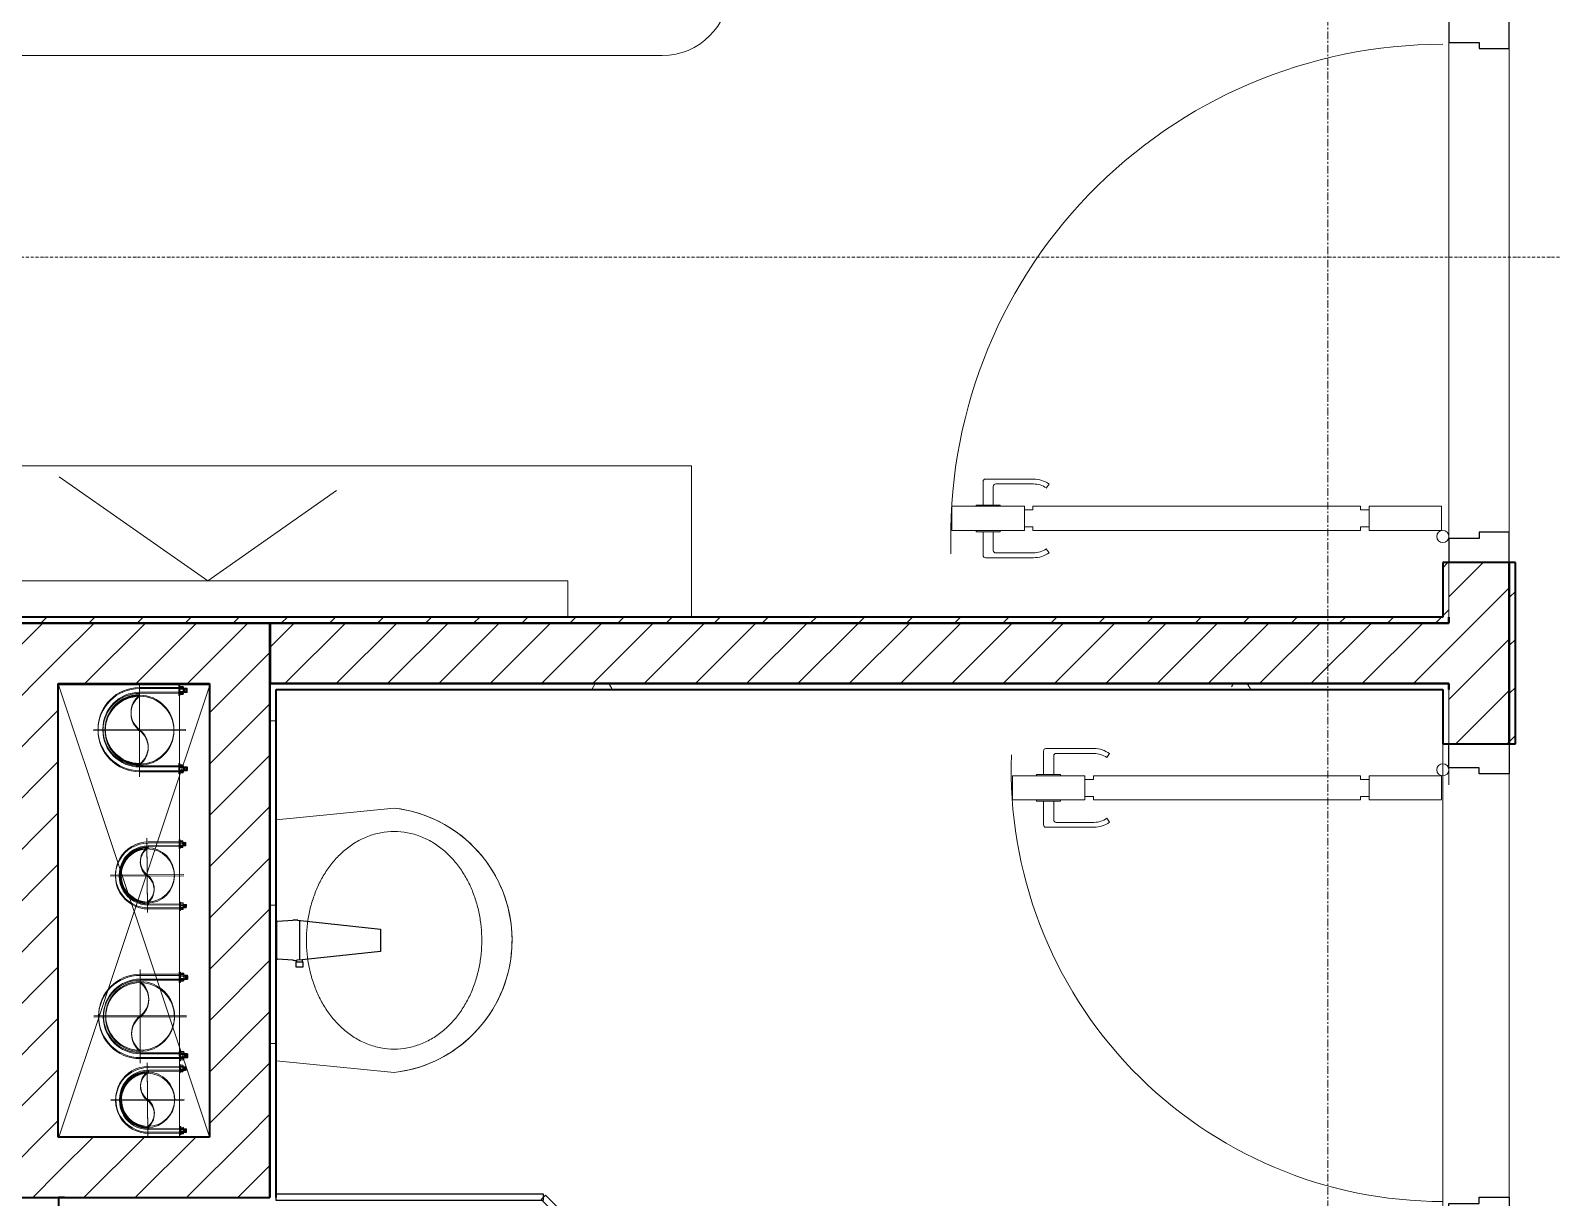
# Model space of a CAD drawing. Header units: millimetres. Extents: x 42313 to 135642, y -5392 to 75500.
# Drawn here: x 75650 to 78166, y 65887 to 67817 of the extents above; entities that cross this region are included whole.
import ezdxf

# ---------------------------------------------------------------- set-up
doc = ezdxf.new("R2010")
doc.units = ezdxf.units.MM
for name, pattern in [('Dash Dot 3_16_', [7.9375, 4.7625, -1.5875, 0, -1.5875]), ('Grid Line', [22.225, 12.7, -3.175, 3.175, -3.175]), ('IMPORT-CENTER _3_', [10.16, 6.35, -1.27, 1.27, -1.27])]:
    doc.linetypes.add(name, pattern=pattern)
for name, color, linetype, lineweight in [('0-2', 90, 'Continuous', 5), ('0-3', 7, 'Continuous', 18), ('A-DETL-GENF-4', 7, 'Continuous', 18), ('A-DOOR', 31, 'Continuous', 18), ('A-DOOR-1', 7, 'Continuous', 18), ('A-DOOR-2', 90, 'Continuous', 25), ('A-FLOR-3', 7, 'Continuous', 18), ('A-GLAZ-CURT', 52, 'Continuous', 18), ('A-GLAZ-CURT-1', 90, 'Continuous', 25), ('A-WALL-1', 113, 'Continuous', 35), ('A-WALL-2', 250, 'Continuous', 35), ('A-WALL-3', 7, 'Continuous', 18), ('A-WALL-PATT-1', 7, 'Continuous', 18), ('A-WALL-PATT-2', 111, 'Continuous', 18), ('A-WALL-PATT-3', 9, 'Continuous', 18), ('G-ANNO-SYMB-1', 111, 'Dash Dot 3_16_', 18), ('G-IMPT', 8, 'Continuous', 18), ('G-IMPT-3', 8, 'IMPORT-CENTER _3_', 18), ('I-FURN', 30, 'Continuous', 18), ('I-FURN-1', 253, 'Continuous', 18), ('I-WALL-1', 250, 'Continuous', 35), ('I-WALL-2', 7, 'Continuous', 18), ('M-EQPM', 50, 'Continuous', 18), ('P-SANR-FIXT', 6, 'Continuous', 18), ('P-SANR-FIXT-1', 253, 'Continuous', 18), ('P-SANR-FIXT-2', 221, 'Continuous', 25), ('S-GRID-1', 1, 'Grid Line', 9)]:
    doc.layers.add(name, color=color, linetype=linetype, lineweight=lineweight)
pattern_1 = [(45, (0, 0), (-42.426407, 42.426407), [])]
pattern_2 = [(45, (0, 0), (-39.774756, 39.774756), [])]
pattern_3 = [(0, (0, 0), (304.8, 76.2), [25.146, -203.454, 25.146, -203.454, -1219.2]), (0, (0, 0), (304.8, 76.2), [-457.2, 25.146, -432.054, 25.146, -203.454, -533.4]), (0, (0, 0), (304.8, 76.2), [-1143, 25.146, -127.254, 25.146, -355.854]), (120, (114.3, 38.1), (-218.391136, 225.86454), [25.146, -203.454, 25.146, -203.454, -1219.2]), (120, (114.3, 38.1), (-218.391136, 225.86454), [-457.2, 25.146, -432.054, 25.146, -203.454, -533.4]), (120, (114.3, 38.1), (-218.391136, 225.86454), [-1143, 25.146, -127.254, 25.146, -355.854]), (240, (152.4, 190.5), (-86.408864, -302.06454), [25.146, -203.454, 25.146, -203.454, -1219.2]), (240, (152.4, 190.5), (-86.408864, -302.06454), [-457.2, 25.146, -432.054, 25.146, -203.454, -533.4]), (240, (152.4, 190.5), (-86.408864, -302.06454), [-1143, 25.146, -127.254, 25.146, -355.854])]
pattern_4 = [(45, (28943.264, 0), (-42.426407, 42.426407), [])]

# ---------------------------------------------------------------- blocks, each defined once
blk = doc.blocks.new('DOOR_CW_01 CANH MO-PANEL KINH - DIW_01-900x2200-CỬA GỖ VÂN LAMINATE-553393-TKCS_RAMP DỐC 1 - MẶT BẰNG TẦNG 1')
at = {"layer": 'A-DETL-GENF-4'}
for p, q in [((-397, 872), (-357, 872)), ((-397, 752), (-397, 872)), ((-357, 872), (-357, 752)), ((-399, 831.8), (-397, 831.8)), ((-399, 792.2), (-399, 831.8)), ((-397, 792.2), (-397, 831.8)), ((-357, 792.2), (-357, 831.8)), ((-355, 831.8), (-357, 831.8)), ((-355, 792.2), (-355, 831.8)), ((-442, 737), (-442, 816.5)), ((-399, 820.5), (-438, 820.5)), ((-355, 820.5), (-316, 820.5)), ((-312, 737), (-312, 816.5)), ((-434, 799.5), (-434, 737)), ((-399, 803.5), (-430, 803.5)), ((-397, 792.2), (-399, 792.2)), ((-357, 792.2), (-355, 792.2)), ((-355, 803.5), (-324, 803.5)), ((-320, 799.5), (-320, 737)), ((-357, 752), (-397, 752)), ((-397, 738), (-391, 738)), ((-397, 738), (-397, 196)), ((-363, 752), (-391, 752)), ((-391, 752), (-391, 738)), ((-363, 738), (-363, 752)), ((-357, 738), (-363, 738)), ((-357, 196), (-357, 738)), ((-433.9, 711.2), (-427.3, 715.8)), ((-320.1, 711.2), (-326.7, 715.8)), ((-397, 196), (-391, 196)), ((-357, 182), (-397, 182)), ((-397, 182), (-397, 62)), ((-391, 196), (-391, 182)), ((-391, 182), (-363, 182)), ((-357, 196), (-363, 196)), ((-363, 182), (-363, 196)), ((-357, 62), (-357, 182)), ((-397, 62), (-357, 62))]:
    blk.add_line(p, q, dxfattribs=at)
blk.add_circle((-407, 60), 10, dxfattribs=at)
for centre, radius, start, end in [((-407, 60), 814, 360, 92), ((-438, 816.5), 4, 90, 180), ((-316, 816.5), 4, 0, 90), ((-430, 799.5), 4, 90, 180), ((-324, 799.5), 4, 360, 90), ((-397, 737), 45, 180, 215), ((-397, 737), 37, 180, 215), ((-357, 737), 37, 325, 0), ((-357, 737), 45, 325, 0)]:
    blk.add_arc(centre, radius, start, end, dxfattribs=at)
at = {"layer": 'A-DOOR-1'}
blk.add_line((-407, 50), (-382, 50), dxfattribs=at)
at = {"layer": 'A-DOOR-2'}
for p, q in [((-410, 50), (-450, 50)), ((-450, 50), (-450, -50)), ((-410, 0), (-410, 50)), ((450, 50), (410, 50)), ((410, 50), (410, 0)), ((450, -50), (450, 50)), ((-400, 0), (-410, 0)), ((-400, -50), (-400, 0)), ((410, 0), (400, 0)), ((400, 0), (400, -50)), ((-450, -50), (-400, -50)), ((400, -50), (450, -50))]:
    blk.add_line(p, q, dxfattribs=at)
blk = doc.blocks.new('DOOR_CW_01 CANH MO-PANEL KINH - DIG_02-800x2200-CỬA NHÔM KÍNH-401063-TKCS_RAMP DỐC 1 - MẶT BẰNG TẦNG 1')
at = {"layer": 'A-DETL-GENF-4'}
for p, q in [((-347, -182), (-347, -62)), ((-347, -62), (-307, -62)), ((-307, -62), (-307, -182)), ((-307, -182), (-347, -182)), ((-347, -196), (-341, -196)), ((-347, -638), (-347, -196)), ((-341, -196), (-341, -182)), ((-341, -182), (-313, -182)), ((-313, -182), (-313, -196)), ((-307, -196), (-313, -196)), ((-307, -196), (-307, -638)), ((-383.9, -611.2), (-377.3, -615.8)), ((-270.1, -611.2), (-276.7, -615.8)), ((-392, -637), (-392, -716.5)), ((-384, -699.5), (-384, -637)), ((-347, -638), (-341, -638)), ((-307, -652), (-347, -652)), ((-347, -652), (-347, -772)), ((-341, -652), (-341, -638)), ((-313, -652), (-341, -652)), ((-307, -638), (-313, -638)), ((-313, -638), (-313, -652)), ((-307, -772), (-307, -652)), ((-270, -699.5), (-270, -637)), ((-262, -637), (-262, -716.5)), ((-349, -703.5), (-380, -703.5)), ((-349, -692.2), (-349, -731.8)), ((-347, -692.2), (-349, -692.2)), ((-347, -692.2), (-347, -731.8)), ((-307, -692.2), (-307, -731.8)), ((-307, -692.2), (-305, -692.2)), ((-305, -692.2), (-305, -731.8)), ((-305, -703.5), (-274, -703.5)), ((-349, -720.5), (-388, -720.5)), ((-305, -720.5), (-266, -720.5)), ((-349, -731.8), (-347, -731.8)), ((-305, -731.8), (-307, -731.8)), ((-347, -772), (-307, -772))]:
    blk.add_line(p, q, dxfattribs=at)
blk.add_circle((-357, -60), 10, dxfattribs=at)
for centre, radius, start, end in [((-357, -60), 714, 268, 0), ((-347, -637), 45, 145, 180), ((-347, -637), 37, 145, 180), ((-307, -637), 37, 0, 35), ((-307, -637), 45, 360, 35), ((-380, -699.5), 4, 180, 270), ((-274, -699.5), 4, 270, 0), ((-388, -716.5), 4, 180, 270), ((-266, -716.5), 4, 270, 0)]:
    blk.add_arc(centre, radius, start, end, dxfattribs=at)
at = {"layer": 'A-DOOR-1'}
blk.add_line((-357, -50), (-332, -50), dxfattribs=at)
at = {"layer": 'A-DOOR-2'}
for p, q in [((-400, -50), (-400, 50)), ((-400, 50), (-350, 50)), ((-350, 50), (-350, 0)), ((350, 0), (350, 50)), ((350, 50), (400, 50)), ((400, 50), (400, -50)), ((-360, 0), (-360, -50)), ((-350, 0), (-360, 0)), ((360, 0), (350, 0)), ((360, -50), (360, 0)), ((-360, -50), (-400, -50)), ((400, -50), (360, -50))]:
    blk.add_line(p, q, dxfattribs=at)
blk = doc.blocks.new('GIUONG NGU-2TAB-1600x2000 - GIUONG NGU-2TAB-1600x2000-851491-TKCS_RAMP DỐC 1 - MẶT BẰNG TẦNG 1')
at = {"layer": 'I-FURN-1'}
for p, q in [((569.6, 2050), (1997.1, 2050)), ((1997.1, 2050), (569.6, 2050))]:
    blk.add_line(p, q, dxfattribs=at)
blk.add_arc((569.6, 1938.9), 111.1, 90, 180, dxfattribs=at)
blk.add_arc((569.6, 1938.9), 111.1, 90, 180, dxfattribs=at)
blk = doc.blocks.new('bonruatreo - Chậu rửa-V21-TKCS_RAMP DỐC 1 - MẶT BẰNG TẦNG 1')
at = {"layer": 'P-SANR-FIXT-1'}
for p, q in [((-199.4, -9.6), (-218.6, -205)), ((218.6, -205), (199.4, -9.6))]:
    blk.add_line(p, q, dxfattribs=at)
at = {"layer": 'P-SANR-FIXT-1', "flags": 128}
blk.add_lwpolyline([(218.6, -205), (217.4, -213.7), (215.9, -222.4), (214, -231), (211.8, -239.5), (209.3, -247.9), (206.4, -256.2), (203.2, -264.4), (199.6, -272.5), (195.8, -280.4), (191.6, -288.1), (187.1, -295.7), (182.3, -303.1), (177.3, -310.3), (171.9, -317.3), (166.3, -324.1), (160.4, -330.6), (154.2, -336.9), (147.8, -342.9), (141.2, -348.7), (134.3, -354.2), (127.3, -359.4), (120, -364.4), (112.5, -369), (104.9, -373.4), (97.1, -377.4), (89.1, -381.2), (81, -384.6), (72.7, -387.6), (64.4, -390.4), (55.9, -392.8), (47.3, -394.8), (38.7, -396.6), (30, -397.9), (21.3, -399), (12.5, -399.6), (3.7, -400), (-5.1, -399.9), (-13.9, -399.6), (-22.6, -398.8), (-31.4, -397.8), (-40.1, -396.3), (-48.7, -394.5), (-57.2, -392.4), (-65.7, -390), (-74, -387.2), (-82.2, -384.1), (-90.3, -380.6), (-98.3, -376.8), (-106.1, -372.7), (-113.7, -368.3), (-121.1, -363.6), (-128.4, -358.7), (-135.4, -353.4), (-142.2, -347.8), (-148.8, -342), (-155.2, -335.9), (-161.3, -329.6), (-167.2, -323), (-172.8, -316.2), (-178.1, -309.2), (-183.1, -302), (-187.8, -294.6), (-192.2, -287), (-196.4, -279.2), (-200.2, -271.3), (-203.7, -263.2), (-206.8, -255), (-209.7, -246.6), (-212.2, -238.2), (-214.3, -229.7), (-216.1, -221.1), (-217.6, -212.4), (-218.6, -205)], dxfattribs=at)
at = {"layer": 'P-SANR-FIXT-1'}
blk.add_arc((0, -180), 220, 186.525, 353.475, dxfattribs=at)
for points in [[(-180, -205), (-180, -197.6), (-178.6, -182.7), (-172.4, -161.2), (-162.5, -141.1), (-149.4, -123), (-133.8, -107), (-116.1, -93.4), (-96.9, -82.1), (-76.5, -73.2), (-55.2, -66.5), (-33.3, -62.1), (-11.2, -59.9), (11.1, -59.9), (33.3, -62.1), (55.2, -66.5), (76.5, -73.2), (96.9, -82.1), (116.1, -93.4), (133.8, -107.1), (149.5, -123), (162.5, -141.2), (172.4, -161.2), (178.6, -182.7), (180, -197.6), (180, -205)], [(180, -205), (180, -212.4), (178.6, -227.3), (172.4, -248.8), (162.5, -268.8), (149.5, -287), (133.8, -302.9), (116.1, -316.6), (96.9, -327.9), (76.5, -336.8), (55.2, -343.5), (33.3, -347.9), (11.1, -350.1), (-11.2, -350.1), (-33.3, -347.9), (-55.2, -343.5), (-76.5, -336.8), (-96.9, -327.9), (-116.1, -316.6), (-133.8, -303), (-149.4, -287), (-162.5, -268.9), (-172.4, -248.8), (-178.6, -227.3), (-180, -212.4), (-180, -205)]]:
    blk.add_open_spline(points, degree=3, dxfattribs=at)
at = {"layer": 'P-SANR-FIXT-2'}
for p, q in [((-33, -37.3), (-31.4, -12.2)), ((-30.2, -11), (30.2, -11)), ((31.4, -12.2), (33, -37.3)), ((-44.7, -42.8), (-35.6, -42.8)), ((-44.7, -54.2), (-44.7, -42.8)), ((-35.6, -42.8), (-35.6, -44.2)), ((-35.6, -44.2), (-33.1, -44.2)), ((-35.6, -44.2), (-35.6, -52.9)), ((-32.2, -52.9), (-33.1, -44.2)), ((32.7, -48.5), (-32.7, -48.5)), ((33, -45.4), (18.5, -182.5)), ((-35.6, -54.2), (-44.7, -54.2)), ((-35.6, -52.9), (-35.6, -54.2)), ((-32.2, -52.9), (-35.6, -52.9)), ((-18.5, -182.5), (-32.2, -52.9)), ((18.5, -182.5), (-18.5, -182.5))]:
    blk.add_line(p, q, dxfattribs=at)
for centre, radius, start, end in [((-30.1, -12.3), 1.3, 91.2278, 176.4003), ((30.1, -12.3), 1.3, 3.5997, 88.7722), ((5.5, -41.4), 38.7, 173.966, 184.1457), ((-5.5, -41.4), 38.7, 353.966, 6.034)]:
    blk.add_arc(centre, radius, start, end, dxfattribs=at)
blk = doc.blocks.new('System Panel - Glazed-580253-TKCS_RAMP DỐC 1 - MẶT BẰNG TẦNG 1')
at = {"layer": 'A-GLAZ-CURT-1'}
for p, q in [((352.2, 5), (-352.2, 5)), ((-352.2, 5), (-352.2, -5)), ((352.2, -5), (352.2, 5)), ((-352.2, -5), (352.2, -5))]:
    blk.add_line(p, q, dxfattribs=at)
blk = doc.blocks.new('System Panel - Glazed-918428-TKCS_RAMP DỐC 1 - MẶT BẰNG TẦNG 1')
at = {"layer": 'A-GLAZ-CURT-1'}
for p, q in [((221.2, 5), (-221.2, 5)), ((-221.2, 5), (-221.2, -5)), ((221.2, -5), (221.2, 5)), ((-221.2, -5), (221.2, -5))]:
    blk.add_line(p, q, dxfattribs=at)
blk = doc.blocks.new('RES_BAN AN - RES_BAN AN-850636-TKCS_RAMP DỐC 1 - MẶT BẰNG TẦNG 1')
at = {"layer": 'I-FURN-1'}
for p, q in [((0, 250), (1600, 250)), ((0, 0), (0, 250)), ((1600, 250), (1600, 0))]:
    blk.add_line(p, q, dxfattribs=at)
blk = doc.blocks.new('KE TIVI-2 - KE TIVI-2-850637-TKCS_RAMP DỐC 1 - MẶT BẰNG TẦNG 1')
at = {"layer": 'I-FURN-1'}
for p, q in [((0, 60), (-245.7, 232.1)), ((213, 209.1), (0, 60)), ((-595.6, 60), (595.6, 60)), ((-595.6, 0), (-595.6, 60)), ((595.6, 60), (595.6, 0))]:
    blk.add_line(p, q, dxfattribs=at)
blk = doc.blocks.new('NCV_TKTC_TANG 1_rvt-2-TKCS_RAMP DỐC 1 - MẶT BẰNG TẦNG 1')
at = {"layer": 'A-WALL-PATT-1'}
h = blk.add_hatch(dxfattribs=at)
h.set_pattern_fill('FP_5', color=256, style=0, pattern_type=2)
h.set_pattern_definition(pattern_2)
h.paths.add_polyline_path([(49052.6, 66846.9), (49052.6, 66937), (49042.6, 66937), (49042.6, 66846.9)])
h.paths.add_polyline_path([(49042.6, 67837), (49052.6, 67837), (49052.6, 68737), (49042.6, 68737), (49042.6, 68630.2)])
h.paths.add_polyline_path([(49052.6, 69637), (49052.6, 69761.9), (49042.6, 69761.9), (49042.6, 69637)])
h = blk.add_hatch(dxfattribs=at)
h.set_pattern_fill('FP_5', color=256, style=0, pattern_type=2)
h.set_pattern_definition(pattern_2)
h.paths.add_polyline_path([(49162.6, 64836.9), (49162.6, 65837.4), (49152.6, 65837.4), (49152.6, 64836.9)])
h.paths.add_polyline_path([(49162.6, 66637.4), (49162.6, 66937), (49152.6, 66937), (49152.6, 66637.4)])
h.paths.add_polyline_path([(49152.6, 67837), (49162.6, 67837), (49162.6, 68137), (49152.6, 68136.9)])
h = blk.add_hatch(dxfattribs=at)
h.set_pattern_fill('FP_5', color=256, style=0, pattern_type=2)
h.set_pattern_definition(pattern_2)
h.paths.add_polyline_path([(44652.6, 66836.9), (44752.6, 66836.9), (44752.6, 66846.9), (44652.6, 66846.9), (44652.6, 66843.3)])
h.paths.add_polyline_path([(45552.6, 66836.9), (49052.6, 66836.9), (49052.6, 66846.9), (45552.6, 66846.9), (45552.6, 66843.3)])
at = {"layer": 'A-WALL-PATT-3'}
h = blk.add_hatch(dxfattribs=at)
h.set_pattern_fill('FP_1', color=256, style=0, pattern_type=2)
h.set_pattern_definition(pattern_1)
h.paths.add_polyline_path([(49052.6, 64936.9), (49052.6, 65036.9), (49152.6, 65036.9), (49152.6, 65837.4), (49052.6, 65837.4), (49052.6, 64936.9)])
h.paths.add_polyline_path([(49052.6, 66637.4), (49152.6, 66637.4), (49152.6, 66937), (49052.6, 66937), (49052.6, 66726.9)])
h.paths.add_polyline_path([(49052.6, 67837), (49152.6, 67837), (49152.6, 68136.9), (49052.6, 68136.9)])
h.paths.add_polyline_path([(49075.2, 68336.9), (49152.6, 68336.9), (49152.6, 68737), (49052.6, 68737), (49052.6, 68336.9)])
h.paths.add_polyline_path([(49075.2, 69637), (49152.6, 69637), (49152.6, 69836.9), (49052.6, 69836.9), (49052.6, 69637)])
h = blk.add_hatch(dxfattribs=at)
h.set_pattern_fill('FP_1', color=256, style=0, pattern_type=2)
h.set_pattern_definition(pattern_1)
h.paths.add_polyline_path([(49052.6, 66736.9), (49052.6, 66836.9), (47103, 66836.9), (47103, 66736.9), (47793.9, 66736.9)])
h = blk.add_hatch(dxfattribs=at)
h.set_pattern_fill('FP_6', color=256, style=0, pattern_type=2)
h.set_pattern_definition(pattern_3)
h.paths.add_polyline_path([(47102.6, 66726.9), (49052.6, 66726.9), (49052.6, 66736.9), (47102.6, 66736.9)])
h = blk.add_hatch(dxfattribs=at)
h.set_pattern_fill('FP_6', color=256, style=0, pattern_type=2)
h.set_pattern_definition(pattern_3)
h.paths.add_polyline_path([(47102.6, 65886.9), (47112.6, 65886.9), (47112.6, 66726.9), (47102.6, 66726.9), (47102.6, 65949.9)])
h = blk.add_hatch(dxfattribs=at)
h.set_pattern_fill('FP_6', color=256, style=0, pattern_type=2)
h.set_pattern_definition(pattern_3)
h.paths.add_polyline_path([(49042.6, 64936.9), (49052.6, 64936.9), (49052.6, 65837.4), (49042.6, 65837.4), (49042.6, 64946.9)])
h.paths.add_polyline_path([(49042.6, 66637.4), (49052.6, 66637.4), (49052.6, 66726.9), (49042.6, 66726.9)])
h = blk.add_hatch(dxfattribs=at)
h.set_pattern_fill('FP_6', color=256, style=0, pattern_type=2)
h.set_pattern_definition(pattern_3)
h.paths.add_polyline_path([(46752.6, 64946.9), (46762.6, 64946.9), (46762.6, 65378.9), (46755, 65378.3), (46755, 65374.4), (46752.6, 65374.4), (46752.6, 65036.9)])
h.paths.add_polyline_path([(46762.6, 65395.9), (46762.6, 65886.9), (46752.6, 65886.9), (46752.8, 65400.4), (46755, 65400.4), (46755, 65395.9), (46757.4, 65395.9)])
at = {"layer": 'A-FLOR-3'}
for p, q in [((49052.6, 66977), (49052.6, 67797)), ((49152.6, 67787), (49152.6, 66987)), ((49152.6, 66587.4), (49152.6, 65887.4))]:
    blk.add_line(p, q, dxfattribs=at)
at = {"layer": 'A-WALL-2'}
for p, q in [((49152.6, 66937), (49052.6, 66937)), ((49152.6, 66637.4), (49152.6, 66937)), ((49052.6, 66836.9), (47103, 66836.9)), ((47103, 66836.9), (47103, 66736.9)), ((49052.6, 66846.9), (49052.6, 66836.9)), ((47103, 66736.9), (49052.6, 66736.9)), ((49052.6, 66736.9), (49052.6, 66726.9)), ((49052.6, 66637.4), (49152.6, 66637.4))]:
    blk.add_line(p, q, dxfattribs=at)
at = {"layer": 'A-WALL-3'}
for p, q in [((49052.6, 66977), (49052.6, 67797)), ((49152.6, 67787), (49152.6, 66987)), ((49052.6, 66937), (49052.6, 66846.9)), ((49052.6, 66846.9), (49052.6, 66937)), ((49052.6, 66726.9), (49052.6, 66637.4)), ((49052.6, 66637.4), (49052.6, 66726.9)), ((49152.6, 66587.4), (49152.6, 65887.4))]:
    blk.add_line(p, q, dxfattribs=at)
at = {"layer": 'I-WALL-1'}
for p, q in [((49042.6, 66937), (49042.6, 66846.9)), ((49052.6, 66937), (49042.6, 66937)), ((49162.6, 66937), (49152.6, 66937)), ((49152.6, 66937), (49152.6, 66637.4)), ((49162.6, 66637.4), (49162.6, 66937)), ((49042.6, 66846.9), (45552.6, 66846.9)), ((46653, 66836.9), (49052.6, 66836.9)), ((49052.6, 66836.9), (49052.6, 66846.9)), ((49052.6, 66736.9), (47102.6, 66736.9)), ((47102.6, 66736.9), (47102.6, 66726.9)), ((49052.6, 66726.9), (49052.6, 66736.9)), ((47102.6, 66726.9), (47102.6, 65886.9)), ((47112.6, 66726.9), (49042.6, 66726.9)), ((47112.6, 65886.9), (47112.6, 66726.9)), ((49042.6, 66726.9), (49042.6, 66637.4)), ((49042.6, 66637.4), (49052.6, 66637.4)), ((49152.6, 66637.4), (49162.6, 66637.4)), ((46762.6, 65886.9), (46752.6, 65886.9)), ((46752.6, 65886.9), (46752.6, 65400.4))]:
    blk.add_line(p, q, dxfattribs=at)
at = {"layer": 'I-WALL-2'}
blk.add_line((49042.6, 65837.4), (49042.6, 66637.4), dxfattribs=at)
at = {"layer": 'A-DOOR'}
for name, p, rotation in [('DOOR_CW_01 CANH MO-PANEL KINH - DIW_01-900x2200-CỬA GỖ VÂN LAMINATE-553393-TKCS_RAMP DỐC 1 - MẶT BẰNG TẦNG 1', (49102.6, 67387), 90.00000000000092), ('DOOR_CW_01 CANH MO-PANEL KINH - DIG_02-800x2200-CỬA NHÔM KÍNH-401063-TKCS_RAMP DỐC 1 - MẶT BẰNG TẦNG 1', (49102.6, 66237.4), 270.0000000000009)]:
    blk.add_blockref(name, p, dxfattribs=dict(at, rotation=rotation))
at = {"layer": 'A-GLAZ-CURT'}
for name, p, rotation in [('System Panel - Glazed-918428-TKCS_RAMP DỐC 1 - MẶT BẰNG TẦNG 1', (47333.7, 65887.4), 180), ('System Panel - Glazed-580253-TKCS_RAMP DỐC 1 - MẶT BẰNG TẦNG 1', (47803.9, 65638.3), 135.0000000000004)]:
    blk.add_blockref(name, p, dxfattribs=dict(at, rotation=rotation))
at = {"layer": 'I-FURN', "rotation": 180}
blk.add_blockref('GIUONG NGU-2TAB-1600x2000 - GIUONG NGU-2TAB-1600x2000-851491-TKCS_RAMP DỐC 1 - MẶT BẰNG TẦNG 1', (48320.9, 69825.3), dxfattribs=at)
at = {"layer": 'I-FURN'}
for name, p in [('RES_BAN AN - RES_BAN AN-850636-TKCS_RAMP DỐC 1 - MẶT BẰNG TẦNG 1', (46199.6, 66846.9)), ('KE TIVI-2 - KE TIVI-2-850637-TKCS_RAMP DỐC 1 - MẶT BẰNG TẦNG 1', (46999.6, 66846.9))]:
    blk.add_blockref(name, p, dxfattribs=at)
at = {"layer": 'P-SANR-FIXT', "rotation": 90.00000000000044}
blk.add_blockref('bonruatreo - Chậu rửa-V21-TKCS_RAMP DỐC 1 - MẶT BẰNG TẦNG 1', (47103, 66312.4), dxfattribs=at)
blk = doc.blocks.new('TKTC_XREF_251221_MB TANG 1 - TKTC_XREF_260130_MB TANG 1_dwg_CUM U_DN100-4202115-TKCS_RAMP DỐC 1 - MẶT BẰNG TẦNG 1')
at = {"layer": 'G-IMPT'}
blk.add_hatch(color=256, dxfattribs=at).paths.add_polyline_path([(0, -61), (0, -57), (14.8, -55.1), (28.5, -49.4), (40.3, -40.3), (49.4, -28.5), (55.1, -14.8), (57, 0), (53.7, 18), (49.4, 28.5), (40.3, 40.3), (28.5, 49.4), (14.8, 55.1), (0, 57), (0, 61), (15.8, 58.9), (30.5, 52.8), (43.1, 43.1), (52.8, 30.5), (58.9, 15.8), (61, 0), (58.9, -15.8), (52.8, -30.5), (43.1, -43.1), (30.5, -52.8), (15.8, -58.9)])
for p, q in [((-79.1, 66.6), (-79.1, 63.4)), ((-76.6, 66.6), (-76.6, 63.4)), ((-74.6, 66.6), (-74.6, 63.4)), ((-72.7, 69.3), (-72.7, 60.7)), ((-66.9, 67.9), (-71.7, 67.9)), ((-65, 69), (0, 69)), ((-66.9, 62.1), (-71.7, 62.1)), ((-79.1, -63.4), (-79.1, -66.6)), ((-76.6, -63.4), (-76.6, -66.6)), ((-74.6, -63.4), (-74.6, -66.6)), ((-72.7, -60.7), (-72.7, -69.3)), ((-66.9, -62.1), (-71.7, -62.1)), ((-66.9, -67.9), (-71.7, -67.9)), ((-65, -69), (0, -69))]:
    blk.add_line(p, q, dxfattribs=at)
at = {"layer": 'G-IMPT', "flags": 128}
for points in [[(-72.7, 67.6), (-78.1, 67.6), (-78.1, 62.4), (-72.7, 62.4)], [(-71.7, 59.2), (-66.9, 59.2), (-66.9, 70.8), (-71.7, 70.8)], [(-66.9, 70.8), (-66.9, 72.7), (-65, 72.7), (-65, 57.3), (-66.9, 57.3), (-66.9, 59.2)], [(-65, 61), (0, 61), (0, 57)], [(-72.7, -62.4), (-78.1, -62.4), (-78.1, -67.6), (-72.7, -67.6)], [(-71.7, -70.8), (-66.9, -70.8), (-66.9, -59.2), (-71.7, -59.2)], [(-66.9, -59.2), (-66.9, -57.3), (-65, -57.3), (-65, -72.7), (-66.9, -72.7), (-66.9, -70.8)], [(-65, -61), (0, -61), (0, -57)]]:
    blk.add_lwpolyline(points, dxfattribs=at)
at = {"layer": 'G-IMPT'}
for centre, radius, start, end in [((-78.1, 66.6), 0.96, 90, 180), ((-71.1, 69.3), 1.56, 112.6199, 247.3801), ((-67.9, 65), 4.8, 143.1301, 216.8699), ((0, 0), 69, 270, 90), ((-78.1, 63.4), 0.96, 180, 270), ((-71.1, 60.7), 1.56, 112.6199, 247.3801), ((0, 0), 61, 270, 90), ((0, 0), 57, 270, 90), ((-78.1, -63.4), 0.96, 90, 180), ((-71.1, -60.7), 1.56, 112.6199, 247.3801), ((-67.9, -65), 4.8, 143.1301, 216.8699), ((-78.1, -66.6), 0.96, 180, 270), ((-71.1, -69.3), 1.56, 112.6199, 247.3801)]:
    blk.add_arc(centre, radius, start, end, dxfattribs=at)
blk = doc.blocks.new('TKTC_XREF_251221_MB TANG 1 - TKTC_XREF_260130_MB TANG 1_dwg_$cc-4202117-TKCS_RAMP DỐC 1 - MẶT BẰNG TẦNG 1')
at = {"layer": 'G-IMPT'}
blk.add_circle((0, 0), 0.5, dxfattribs=at)
for centre, radius, start, end in [((0, 0), 0.5, 90, 270), ((0.188, 0.25), 0.313, 126.8699, 233.1301), ((-0.188, -0.25), 0.313, 306.8699, 53.1301)]:
    blk.add_arc(centre, radius, start, end, dxfattribs=at)
at = {"layer": 'G-IMPT-3'}
for p, q in [((0, -0.673), (0, 0.673)), ((-0.673, 0), (0.673, 0))]:
    blk.add_line(p, q, dxfattribs=at)
blk = doc.blocks.new('TKTC_XREF_251221_MB TANG 1 - TKTC_XREF_260130_MB TANG 1_dwg_$cc-4202111-TKCS_RAMP DỐC 1 - MẶT BẰNG TẦNG 1')
at = {"layer": 'G-IMPT'}
blk.add_circle((0, 0), 0.5, dxfattribs=at)
for centre, radius, start, end in [((0, 0), 0.5, 90, 270), ((0.188, 0.25), 0.313, 126.8699, 233.1301), ((-0.188, -0.25), 0.313, 306.8699, 53.1301)]:
    blk.add_arc(centre, radius, start, end, dxfattribs=at)
at = {"layer": 'G-IMPT-3'}
for p, q in [((0, -0.673), (0, 0.673)), ((-0.673, 0), (0.673, 0))]:
    blk.add_line(p, q, dxfattribs=at)
blk = doc.blocks.new('TKTC_XREF_251221_MB TANG 1 - TKTC_XREF_260130_MB TANG 1_dwg_CUM U_DN100-4202112-TKCS_RAMP DỐC 1 - MẶT BẰNG TẦNG 1')
at = {"layer": 'G-IMPT'}
blk.add_hatch(color=256, dxfattribs=at).paths.add_polyline_path([(0, 61), (0, 57), (14.8, 55.1), (28.5, 49.4), (40.3, 40.3), (49.4, 28.5), (55.4, 12.3), (57, 0), (55.1, -14.8), (49.4, -28.5), (40.3, -40.3), (28.5, -49.4), (14.8, -55.1), (0, -57), (0, -61), (15.8, -58.9), (30.5, -52.8), (43.1, -43.1), (52.8, -30.5), (58.9, -15.8), (61, 0), (58.9, 15.8), (52.8, 30.5), (43.1, 43.1), (30.5, 52.8), (15.8, 58.9)])
for p, q in [((-79.1, 66.6), (-79.1, 63.4)), ((-76.6, 66.6), (-76.6, 63.4)), ((-74.6, 66.6), (-74.6, 63.4)), ((-72.7, 69.3), (-72.7, 60.7)), ((-66.9, 67.9), (-71.7, 67.9)), ((-66.9, 62.1), (-71.7, 62.1)), ((-65, 69), (0, 69)), ((-79.1, -63.4), (-79.1, -66.6)), ((-76.6, -63.4), (-76.6, -66.6)), ((-74.6, -63.4), (-74.6, -66.6)), ((-72.7, -60.7), (-72.7, -69.3)), ((-66.9, -62.1), (-71.7, -62.1)), ((-66.9, -67.9), (-71.7, -67.9)), ((-65, -69), (0, -69))]:
    blk.add_line(p, q, dxfattribs=at)
at = {"layer": 'G-IMPT', "flags": 128}
for points in [[(-72.7, 67.6), (-78.1, 67.6), (-78.1, 62.4), (-72.7, 62.4)], [(-71.7, 59.2), (-66.9, 59.2), (-66.9, 70.8), (-71.7, 70.8)], [(-66.9, 70.8), (-66.9, 72.7), (-65, 72.7), (-65, 57.3), (-66.9, 57.3), (-66.9, 59.2)], [(-65, 61), (0, 61), (0, 57)], [(-72.7, -62.4), (-78.1, -62.4), (-78.1, -67.6), (-72.7, -67.6)], [(-71.7, -70.8), (-66.9, -70.8), (-66.9, -59.2), (-71.7, -59.2)], [(-66.9, -59.2), (-66.9, -57.3), (-65, -57.3), (-65, -72.7), (-66.9, -72.7), (-66.9, -70.8)], [(-65, -61), (0, -61), (0, -57)]]:
    blk.add_lwpolyline(points, dxfattribs=at)
at = {"layer": 'G-IMPT'}
for centre, radius, start, end in [((-78.1, 66.6), 0.96, 90, 180), ((-78.1, 63.4), 0.96, 180, 270), ((-71.1, 69.3), 1.56, 112.6199, 247.3801), ((-67.9, 65), 4.8, 143.1301, 216.8699), ((-71.1, 60.7), 1.56, 112.6199, 247.3801), ((0, 0), 69, 270, 90), ((0, 0), 61, 270, 90), ((0, 0), 57, 270, 90), ((-78.1, -63.4), 0.96, 90, 180), ((-78.1, -66.6), 0.96, 180, 270), ((-71.1, -60.7), 1.56, 112.6199, 247.3801), ((-67.9, -65), 4.8, 143.1301, 216.8699), ((-71.1, -69.3), 1.56, 112.6199, 247.3801)]:
    blk.add_arc(centre, radius, start, end, dxfattribs=at)
blk = doc.blocks.new('TKTC_XREF_251221_MB TANG 1 - TKTC_XREF_260130_MB TANG 1_dwg_$cc-4202114-TKCS_RAMP DỐC 1 - MẶT BẰNG TẦNG 1')
at = {"layer": 'G-IMPT'}
blk.add_circle((0, 0), 0.5, dxfattribs=at)
for centre, radius, start, end in [((0, 0), 0.5, 90, 270), ((0.188, 0.25), 0.313, 126.8699, 233.1301), ((-0.188, -0.25), 0.313, 306.8699, 53.1301)]:
    blk.add_arc(centre, radius, start, end, dxfattribs=at)
at = {"layer": 'G-IMPT-3'}
for p, q in [((0, -0.673), (0, 0.673)), ((-0.673, 0), (0.673, 0))]:
    blk.add_line(p, q, dxfattribs=at)
blk = doc.blocks.new('TKTC_XREF_251221_MB TANG 1 - TKTC_XREF_260130_MB TANG 1_dwg_$cc-4202118-TKCS_RAMP DỐC 1 - MẶT BẰNG TẦNG 1')
at = {"layer": 'G-IMPT'}
blk.add_circle((0, 0), 0.5, dxfattribs=at)
for centre, radius, start, end in [((0, 0), 0.5, 90, 270), ((0.188, 0.25), 0.313, 126.8699, 233.1301), ((-0.188, -0.25), 0.313, 306.8699, 53.1301)]:
    blk.add_arc(centre, radius, start, end, dxfattribs=at)
at = {"layer": 'G-IMPT-3'}
for p, q in [((0, -0.673), (0, 0.673)), ((-0.673, 0), (0.673, 0))]:
    blk.add_line(p, q, dxfattribs=at)
blk = doc.blocks.new('TKTC_XREF_251221_MB TANG 1 - TKTC_XREF_260130_MB TANG 1_dwg_$cc-V35-TKCS_RAMP DỐC 1 - MẶT BẰNG TẦNG 1')
at = {"layer": 'G-IMPT'}
blk.add_circle((0, 0), 0.5, dxfattribs=at)
for centre, radius, start, end in [((0, 0), 0.5, 90, 270), ((0.188, 0.25), 0.313, 126.8699, 233.1301), ((-0.188, -0.25), 0.313, 306.8699, 53.1301)]:
    blk.add_arc(centre, radius, start, end, dxfattribs=at)
at = {"layer": 'G-IMPT-3'}
for p, q in [((0, -0.673), (0, 0.67)), ((-0.673, 0), (0.673, 0))]:
    blk.add_line(p, q, dxfattribs=at)
blk = doc.blocks.new('TKTC_XREF_251221_MB TANG 1 - TKTC_XREF_260130_MB TANG 1_dwg-4202109-TKCS_RAMP DỐC 1 - MẶT BẰNG TẦNG 1')
at = {"layer": 'G-IMPT'}
blk.add_line((-156149.5, -334609.6), (-156149.5, -335359.1), dxfattribs=at)
at = {"layer": 'G-IMPT', "flags": 128}
for points in [[(-156149.1, -335359), (-156198.7, -335358.8), (-156198.7, -334609.7)], [(-156198.7, -335359.7), (-156198.7, -334610.3), (-156149.6, -334610.6), (-156149.6, -335359.7)]]:
    blk.add_lwpolyline(points, dxfattribs=at)
for name, p, xscale, yscale, zscale, rotation in [('TKTC_XREF_251221_MB TANG 1 - TKTC_XREF_260130_MB TANG 1_dwg_$cc-4202114-TKCS_RAMP DỐC 1 - MẶT BẰNG TẦNG 1', (-156264.6, -334687.6), 113.7150000000092, 113.7150000000092, 113.7150000000092, 0.04476088158440977), ('TKTC_XREF_251221_MB TANG 1 - TKTC_XREF_260130_MB TANG 1_dwg_$cc-V35-TKCS_RAMP DỐC 1 - MẶT BẰNG TẦNG 1', (-156264.6, -334685.9), 113.7150000000092, 113.7150000000092, 113.7150000000092, 0.04476088158440977), ('TKTC_XREF_251221_MB TANG 1 - TKTC_XREF_260130_MB TANG 1_dwg_CUM U_DN100-4202112-TKCS_RAMP DỐC 1 - MẶT BẰNG TẦNG 1', (-156264.6, -334686.7), 0.9975000000000005, 0.9975000000000005, 0.9975000000000005, 180.0467435561312), ('TKTC_XREF_251221_MB TANG 1 - TKTC_XREF_260130_MB TANG 1_dwg_CUM U_DN100-4202112-TKCS_RAMP DỐC 1 - MẶT BẰNG TẦNG 1', (-156264.6, -334685), 0.9974999999999987, 0.9974999999999987, 0.9974999999999987, 180.0467435561312), ('TKTC_XREF_251221_MB TANG 1 - TKTC_XREF_260130_MB TANG 1_dwg_$cc-4202118-TKCS_RAMP DỐC 1 - MẶT BẰNG TẦNG 1', (-156252.1, -334927.9), 90.0000000000512, 90.0000000000512, 90.0000000000512, 0.419778997776333), ('TKTC_XREF_251221_MB TANG 1 - TKTC_XREF_260130_MB TANG 1_dwg_$cc-4202118-TKCS_RAMP DỐC 1 - MẶT BẰNG TẦNG 1', (-156252, -334926.1), 90.0000000000512, 90.0000000000512, 90.0000000000512, 0.419778997776333), ('TKTC_XREF_251221_MB TANG 1 - TKTC_XREF_260130_MB TANG 1_dwg_CUM U_DN100-4202112-TKCS_RAMP DỐC 1 - MẶT BẰNG TẦNG 1', (-156263.8, -335161.1), 0.9974999999999966, 0.9974999999999966, 0.9974999999999966, 180.0467435564899), ('TKTC_XREF_251221_MB TANG 1 - TKTC_XREF_260130_MB TANG 1_dwg_CUM U_DN100-4202112-TKCS_RAMP DỐC 1 - MẶT BẰNG TẦNG 1', (-156263.7, -335159.3), 0.9974999999999966, 0.9974999999999966, 0.9974999999999966, 180.0467435564899), ('TKTC_XREF_251221_MB TANG 1 - TKTC_XREF_260130_MB TANG 1_dwg_$cc-4202117-TKCS_RAMP DỐC 1 - MẶT BẰNG TẦNG 1', (-156251.7, -335299), 90.0000000000512, 90.0000000000512, 90.0000000000512, 0.419778997776333), ('TKTC_XREF_251221_MB TANG 1 - TKTC_XREF_260130_MB TANG 1_dwg_$cc-4202117-TKCS_RAMP DỐC 1 - MẶT BẰNG TẦNG 1', (-156251.6, -335297.2), 90.0000000000512, 90.0000000000512, 90.0000000000512, 0.419778997776333)]:
    blk.add_blockref(name, p, dxfattribs=dict(xscale=xscale, yscale=yscale, zscale=zscale, rotation=rotation))
at = {"extrusion": (0, 0, -1)}
for name, p, xscale, yscale, zscale, rotation in [('TKTC_XREF_251221_MB TANG 1 - TKTC_XREF_260130_MB TANG 1_dwg_CUM U_DN100-4202115-TKCS_RAMP DỐC 1 - MẶT BẰNG TẦNG 1', (156250.2, -334927.9), 0.7894736842105242, 0.7894736842105242, -0.7894736842105241, 359.5802210006287), ('TKTC_XREF_251221_MB TANG 1 - TKTC_XREF_260130_MB TANG 1_dwg_CUM U_DN100-4202115-TKCS_RAMP DỐC 1 - MẶT BẰNG TẦNG 1', (156250.1, -334926.1), 0.7894736842105242, 0.7894736842105242, -0.7894736842105241, 359.5802210006287), ('TKTC_XREF_251221_MB TANG 1 - TKTC_XREF_260130_MB TANG 1_dwg_$cc-4202111-TKCS_RAMP DỐC 1 - MẶT BẰNG TẦNG 1', (156263.8, -335161.1), 113.7150000000092, 113.7150000000092, -113.7150000000092, 179.9532564459116), ('TKTC_XREF_251221_MB TANG 1 - TKTC_XREF_260130_MB TANG 1_dwg_$cc-4202111-TKCS_RAMP DỐC 1 - MẶT BẰNG TẦNG 1', (156263.7, -335159.3), 113.7150000000092, 113.7150000000092, -113.7150000000092, 179.9532564459116), ('TKTC_XREF_251221_MB TANG 1 - TKTC_XREF_260130_MB TANG 1_dwg_CUM U_DN100-4202115-TKCS_RAMP DỐC 1 - MẶT BẰNG TẦNG 1', (156249.7, -335297.2), 0.7894736842105242, 0.7894736842105242, -0.7894736842105241, 359.5802210006287), ('TKTC_XREF_251221_MB TANG 1 - TKTC_XREF_260130_MB TANG 1_dwg_CUM U_DN100-4202115-TKCS_RAMP DỐC 1 - MẶT BẰNG TẦNG 1', (156249.8, -335299), 0.7894736842105242, 0.7894736842105242, -0.7894736842105241, 359.5802210006287)]:
    blk.add_blockref(name, p, dxfattribs=dict(at, xscale=xscale, yscale=yscale, zscale=zscale, rotation=rotation))
blk = doc.blocks.new('TKTC_XREF_251221_MB TANG 1 - TKTC_XREF_251221_MB TANG 1-2038492-TKCS_RAMP DỐC 1 - MẶT BẰNG TẦNG 1')
blk.add_blockref('TKTC_XREF_251221_MB TANG 1 - TKTC_XREF_260130_MB TANG 1_dwg-4202109-TKCS_RAMP DỐC 1 - MẶT BẰNG TẦNG 1', (169499.1, 384109.7))

msp = doc.modelspace()

# ---------------------------------------------------------------- hatches: boundary and pattern name
at = {"layer": 'A-WALL-PATT-2'}
h = msp.add_hatch(dxfattribs=at)
h.set_pattern_fill('FP_1', color=256, style=0, pattern_type=2)
h.set_pattern_definition(pattern_4)
h.paths.add_polyline_path([(75695.8, 65886.9), (75695.8, 66836.9), (75595.8, 66836.9), (75595.8, 65886.9)])
h = msp.add_hatch(dxfattribs=at)
h.set_pattern_fill('FP_1', color=256, style=0, pattern_type=2)
h.set_pattern_definition(pattern_4)
h.paths.add_polyline_path([(75945.8, 66736.9), (76045.8, 66736.9), (76045.8, 66836.9), (75695.8, 66836.9), (75695.8, 66736.9), (75776.2, 66736.9)])
h = msp.add_hatch(dxfattribs=at)
h.set_pattern_fill('FP_1', color=256, style=0, pattern_type=2)
h.set_pattern_definition(pattern_4)
h.paths.add_polyline_path([(75945.8, 65986.9), (76045.8, 65986.9), (76045.8, 66736.9), (75945.8, 66736.9), (75945.8, 66173.3)])
h = msp.add_hatch(dxfattribs=at)
h.set_pattern_fill('FP_1', color=256, style=0, pattern_type=2)
h.set_pattern_definition(pattern_4)
h.paths.add_polyline_path([(75695.8, 65886.9), (76045.8, 65886.9), (76045.8, 65986.9), (75695.8, 65986.9), (75695.8, 65949.9)])

# ---------------------------------------------------------------- linework, layer by layer
at = {"layer": '0-3'}
for p, q in [((75945.8, 65987.2), (75696.2, 66734.9)), ((75945.8, 66734.9), (75696.2, 66734.9)), ((75696.2, 66734.9), (75696.2, 65986.9)), ((75696.9, 65986.9), (75945.8, 66732.5))]:
    msp.add_line(p, q, dxfattribs=at)
at = {"layer": 'A-WALL-1'}
for p, q in [((76045.8, 66836.9), (75595.8, 66836.9)), ((76045.8, 65886.9), (76045.8, 66836.9)), ((75695.8, 65986.9), (75695.8, 66736.9)), ((75695.8, 66736.9), (75945.8, 66736.9)), ((75945.8, 66736.9), (75945.8, 65986.9)), ((75945.8, 65986.9), (75695.8, 65986.9)), ((75595.8, 65886.9), (76045.8, 65886.9))]:
    msp.add_line(p, q, dxfattribs=at)
at = {"layer": 'G-ANNO-SYMB-1'}
msp.add_line((71719.9, 67441.9), (94560.6, 67441.9), dxfattribs=at)
at = {"layer": 'S-GRID-1'}
msp.add_line((77795.8, 61624.2), (77795.8, 72948.8), dxfattribs=at)

# ---------------------------------------------------------------- block references
at = {"layer": '0-2'}
msp.add_blockref('NCV_TKTC_TANG 1_rvt-2-TKCS_RAMP DỐC 1 - MẶT BẰNG TẦNG 1', (28943.3, 0), dxfattribs=at)
at = {"layer": 'M-EQPM'}
msp.add_blockref('TKTC_XREF_251221_MB TANG 1 - TKTC_XREF_251221_MB TANG 1-2038492-TKCS_RAMP DỐC 1 - MẶT BẰNG TẦNG 1', (62595.8, 17236.9), dxfattribs=at)

doc.saveas('drawing.dxf')
